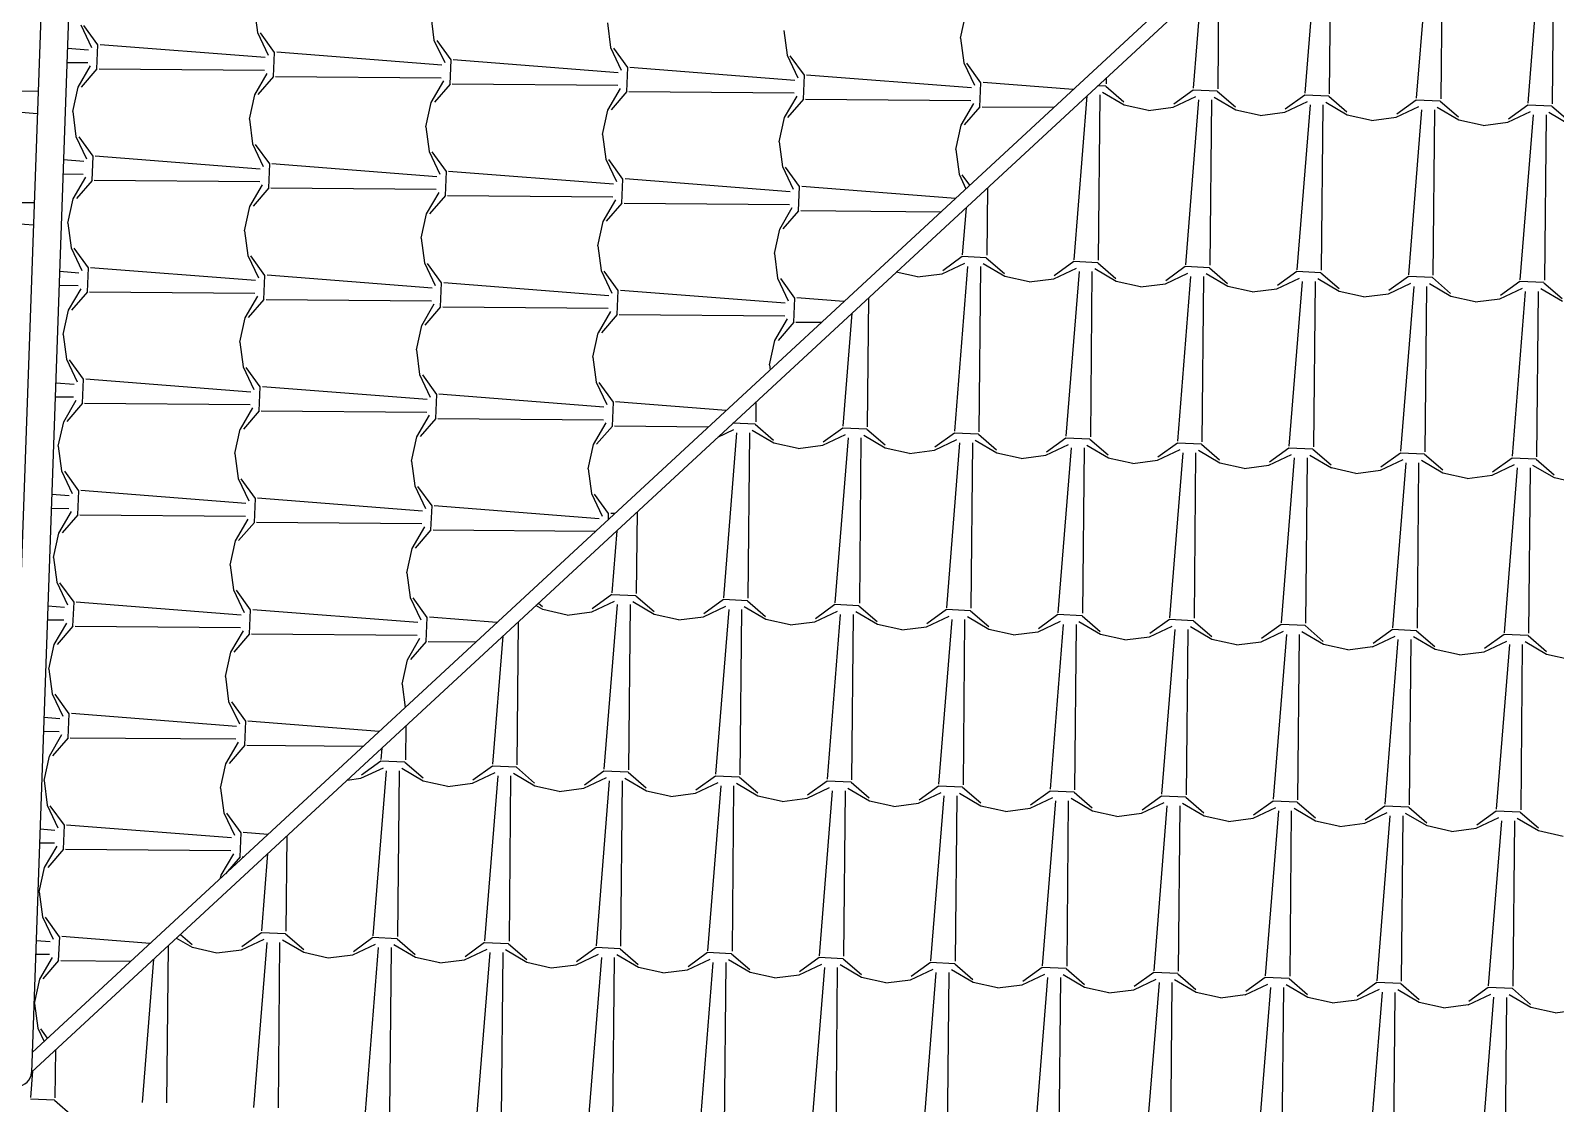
# Model space of a CAD drawing. Extents: x 1037 to 14540, y 1034 to 18285.
# Drawn here: x 6411.9 to 6739.7, y 1889 to 2119.8 of the extents above; entities that cross this region are included whole.
import ezdxf

# ---------------------------------------------------------------- set-up
doc = ezdxf.new("R2010")
doc.units = 0
doc.header["$LTSCALE"] = 100
doc.header["$MEASUREMENT"] = 0
doc.layers.get('0').update_dxf_attribs({"color": 240, "linetype": 'CONTINUOUS'})
doc.layers.add('proiezioni', color=252, linetype='CONTINUOUS')
doc.layers.add('retini copertura', color=32, linetype='CONTINUOUS')

# ---------------------------------------------------------------- blocks, each defined once
blk = doc.blocks.new('*X1854')
at = {"color": 0}
for p, q in [((13.4927, 21.4043), (13.4643, 21.0497)), ((13.5203, 21.4043), (13.5169, 21.0486)), ((13.7324, 21.3936), (13.7041, 21.039)), ((13.7601, 21.3936), (13.7567, 21.0378)), ((13.9722, 21.3829), (13.9438, 21.0283)), ((13.9998, 21.3828), (13.9964, 21.0271)), ((13.2795, 21.3065), (13.2771, 21.0593)), ((13.2414, 21.2712), (13.2245, 21.0604)), ((13.0375, 21.0825), (13.0374, 21.07)), ((13.0365, 21.0649), (13.0193, 21.0657)), ((13.0238, 21.0461), (13.0204, 20.6904)), ((13.076, 21.0243), (13.0298, 21.0515)), ((13.0364, 21.0649), (13.0755, 21.031)), ((13.2245, 21.0565), (13.1826, 21.0262)), ((13.2762, 21.0542), (13.2246, 21.0565)), ((13.2762, 21.0541), (13.3153, 21.0203)), ((12.996, 21.0441), (12.9678, 20.6915)), ((13.1284, 21.0127), (13.076, 21.0244)), ((13.1284, 21.0128), (13.1815, 21.0197)), ((13.1816, 21.0196), (13.2301, 21.0425)), ((13.2359, 21.0354), (13.2076, 20.6808)), ((13.2636, 21.0354), (13.2602, 20.6797)), ((13.3158, 21.0136), (13.2695, 21.0407)), ((13.3681, 21.002), (13.3158, 21.0136)), ((13.4214, 21.0089), (13.4699, 21.0318)), ((13.4643, 21.0458), (13.4223, 21.0155)), ((13.4757, 21.0247), (13.4473, 20.6701)), ((13.516, 21.0434), (13.4643, 21.0457)), ((13.5033, 21.0247), (13.4999, 20.669)), ((13.5556, 21.0029), (13.5093, 21.03)), ((13.516, 21.0434), (13.555, 21.0095)), ((13.6611, 20.9982), (13.7096, 21.0211)), ((13.704, 21.035), (13.6621, 21.0048)), ((13.7154, 21.014), (13.6871, 20.6594)), ((13.7557, 21.0327), (13.7041, 21.035)), ((13.7431, 21.0139), (13.7397, 20.6582)), ((13.7953, 20.9921), (13.749, 21.0193)), ((13.7557, 21.0327), (13.7948, 20.9988)), ((13.9438, 21.0243), (13.9019, 20.9941)), ((13.9955, 21.022), (13.9438, 21.0243)), ((13.9955, 21.022), (14.0346, 20.9881)), ((13.3681, 21.002), (13.4213, 21.009)), ((13.6079, 20.9913), (13.5555, 21.0029)), ((13.6079, 20.9913), (13.6611, 20.9982)), ((13.8476, 20.9805), (13.7953, 20.9922)), ((13.8476, 20.9806), (13.9008, 20.9875)), ((13.9009, 20.9874), (13.9494, 21.0103)), ((13.9552, 21.0033), (13.9268, 20.6487)), ((13.9829, 21.0032), (13.9794, 20.6475)), ((14.0351, 20.9814), (13.9888, 21.0085)), ((12.782, 20.8461), (12.7806, 20.7012)), ((12.7361, 20.8036), (12.728, 20.7023)), ((12.728, 20.6983), (12.6861, 20.6681)), ((12.7797, 20.696), (12.728, 20.6983)), ((12.7797, 20.696), (12.8188, 20.6621)), ((12.9678, 20.6876), (12.9258, 20.6573)), ((13.0195, 20.6853), (12.9678, 20.6876)), ((12.6319, 20.6546), (12.5861, 20.6647)), ((12.6319, 20.6546), (12.685, 20.6615)), ((12.6851, 20.6615), (12.7336, 20.6843)), ((12.7394, 20.6772), (12.7111, 20.3226)), ((12.7671, 20.6772), (12.7637, 20.3215)), ((12.8193, 20.6554), (12.773, 20.6826)), ((12.8716, 20.6438), (12.8193, 20.6555)), ((12.9248, 20.6507), (12.9734, 20.6736)), ((12.9792, 20.6665), (12.9508, 20.3119)), ((13.0068, 20.6665), (13.0034, 20.3108)), ((13.059, 20.6447), (13.0128, 20.6718)), ((13.0195, 20.6852), (13.0585, 20.6514)), ((13.1646, 20.64), (13.2131, 20.6629)), ((13.2075, 20.6769), (13.1656, 20.6466)), ((13.2189, 20.6558), (13.1906, 20.3012)), ((13.2592, 20.6745), (13.2076, 20.6768)), ((13.2466, 20.6558), (13.2432, 20.3001)), ((13.2988, 20.634), (13.2525, 20.6611)), ((13.2592, 20.6745), (13.2983, 20.6406)), ((13.4473, 20.6661), (13.4054, 20.6359)), ((13.499, 20.6638), (13.4473, 20.6661)), ((13.499, 20.6638), (13.5381, 20.6299)), ((13.6871, 20.6554), (13.6451, 20.6252)), ((13.7388, 20.6531), (13.6871, 20.6554)), ((13.7387, 20.6531), (13.7778, 20.6192)), ((12.8716, 20.6439), (12.9248, 20.6508)), ((13.1114, 20.6331), (13.059, 20.6447)), ((13.1114, 20.6331), (13.1646, 20.6401)), ((13.3511, 20.6224), (13.2988, 20.634)), ((13.3511, 20.6224), (13.4043, 20.6293)), ((13.4044, 20.6293), (13.4529, 20.6522)), ((13.4587, 20.6451), (13.4303, 20.2905)), ((13.4864, 20.645), (13.4829, 20.2893)), ((13.5386, 20.6233), (13.4923, 20.6504)), ((13.5909, 20.6116), (13.5385, 20.6233)), ((13.6441, 20.6185), (13.6926, 20.6414)), ((13.6984, 20.6344), (13.6701, 20.2798)), ((13.7261, 20.6343), (13.7227, 20.2786)), ((13.7783, 20.6125), (13.7321, 20.6397)), ((13.8839, 20.6078), (13.9324, 20.6307)), ((13.9268, 20.6447), (13.8849, 20.6144)), ((13.9382, 20.6236), (13.9098, 20.269)), ((13.9785, 20.6424), (13.9268, 20.6447)), ((13.9659, 20.6236), (13.9624, 20.2679)), ((14.0181, 20.6018), (13.9718, 20.6289)), ((13.9785, 20.6423), (14.0176, 20.6085)), ((12.5266, 20.6097), (12.5239, 20.3323)), ((13.5909, 20.6117), (13.6441, 20.6186)), ((13.8307, 20.6009), (13.7783, 20.6126)), ((13.8307, 20.601), (13.8838, 20.6079)), ((12.4907, 20.5765), (12.4713, 20.3334)), ((12.2845, 20.3857), (12.2841, 20.343)), ((12.2027, 20.31), (12.2371, 20.3262)), ((12.2832, 20.3378), (12.2352, 20.34)), ((12.2832, 20.3378), (12.3223, 20.3039)), ((12.4713, 20.3294), (12.4293, 20.2992)), ((12.523, 20.3271), (12.4713, 20.3294)), ((12.523, 20.3271), (12.562, 20.2932)), ((12.2429, 20.3191), (12.2146, 19.9645)), ((12.2706, 20.3191), (12.2671, 19.9634)), ((12.3228, 20.2973), (12.2765, 20.3244)), ((12.3751, 20.2857), (12.3228, 20.2973)), ((12.3751, 20.2857), (12.4283, 20.2926)), ((12.4283, 20.2926), (12.4768, 20.3155)), ((12.4827, 20.3083), (12.4543, 19.9537)), ((12.5103, 20.3084), (12.5069, 19.9526)), ((12.5625, 20.2865), (12.5163, 20.3137)), ((12.6681, 20.2818), (12.7166, 20.3047)), ((12.711, 20.3187), (12.6691, 20.2884)), ((12.7224, 20.2976), (12.6941, 19.943)), ((12.7627, 20.3164), (12.7111, 20.3187)), ((12.7501, 20.2976), (12.7467, 19.9419)), ((12.8023, 20.2758), (12.756, 20.3029)), ((12.7627, 20.3164), (12.8018, 20.2825)), ((12.9079, 20.2711), (12.9564, 20.294)), ((12.9508, 20.308), (12.9089, 20.2777)), ((13.0025, 20.3056), (12.9508, 20.308)), ((13.0421, 20.2651), (12.9958, 20.2922)), ((13.0025, 20.3056), (13.0415, 20.2717)), ((13.1906, 20.2973), (13.1486, 20.267)), ((13.2423, 20.2949), (13.1906, 20.2972)), ((13.2422, 20.2949), (13.2813, 20.261)), ((12.6149, 20.2749), (12.5625, 20.2866)), ((12.6149, 20.275), (12.6681, 20.2819)), ((12.8546, 20.2642), (12.8023, 20.2758)), ((12.8546, 20.2643), (12.9078, 20.2712)), ((12.9622, 20.2869), (12.9338, 19.9323)), ((12.9899, 20.2869), (12.9864, 19.9312)), ((13.0944, 20.2535), (13.042, 20.2651)), ((13.0944, 20.2535), (13.1476, 20.2604)), ((13.1476, 20.2604), (13.1961, 20.2833)), ((13.2019, 20.2762), (13.1736, 19.9216)), ((13.2296, 20.2762), (13.2262, 19.9204)), ((13.2818, 20.2544), (13.2356, 20.2815)), ((13.3874, 20.2497), (13.4359, 20.2725)), ((13.4303, 20.2865), (13.3884, 20.2563)), ((13.4417, 20.2655), (13.4133, 19.9109)), ((13.482, 20.2842), (13.4303, 20.2865)), ((13.4694, 20.2654), (13.4659, 19.9097)), ((13.5216, 20.2436), (13.4753, 20.2708)), ((13.482, 20.2842), (13.5211, 20.2503)), ((13.6271, 20.2389), (13.6756, 20.2618)), ((13.6701, 20.2758), (13.6281, 20.2455)), ((13.7218, 20.2735), (13.6701, 20.2758)), ((13.7613, 20.2329), (13.7151, 20.26)), ((13.7218, 20.2734), (13.7608, 20.2396)), ((13.9098, 20.2651), (13.8679, 20.2348)), ((13.9615, 20.2627), (13.9099, 20.265)), ((13.9615, 20.2627), (14.0006, 20.2288)), ((13.3342, 20.2427), (13.2818, 20.2544)), ((13.3341, 20.2428), (13.3873, 20.2497)), ((13.5739, 20.232), (13.5216, 20.2437)), ((13.5739, 20.2321), (13.6271, 20.239)), ((13.6815, 20.2547), (13.6531, 19.9001)), ((13.7091, 20.2547), (13.7057, 19.899)), ((13.8137, 20.2213), (13.7613, 20.2329)), ((13.8137, 20.2213), (13.8669, 20.2283)), ((13.8669, 20.2282), (13.9154, 20.2511)), ((13.9212, 20.244), (13.8929, 19.8894)), ((13.9489, 20.244), (13.9455, 19.8882)), ((14.0011, 20.2222), (13.9548, 20.2493)), ((14.0534, 20.2106), (14.0011, 20.2222)), ((12.0291, 20.1493), (12.0274, 19.9741)), ((11.9855, 20.1089), (11.9748, 19.9752)), ((11.9748, 19.9713), (11.9328, 19.941)), ((12.0265, 19.9689), (11.9748, 19.9712)), ((12.0264, 19.9689), (12.0655, 19.935)), ((11.8263, 19.9391), (11.8114, 19.9478)), ((11.8172, 19.9532), (11.8258, 19.9458)), ((11.8786, 19.9275), (11.8263, 19.9391)), ((11.8786, 19.9275), (11.9318, 19.9345)), ((11.9318, 19.9344), (11.9803, 19.9573)), ((11.9862, 19.9502), (11.9578, 19.5956)), ((12.0138, 19.9502), (12.0104, 19.5945)), ((12.066, 19.9284), (12.0198, 19.9555)), ((12.1716, 19.9237), (12.2201, 19.9466)), ((12.2145, 19.9605), (12.1726, 19.9303)), ((12.2259, 19.9394), (12.1976, 19.5848)), ((12.2662, 19.9582), (12.2146, 19.9605)), ((12.2536, 19.9395), (12.2502, 19.5838)), ((12.3058, 19.9176), (12.2595, 19.9448)), ((12.2662, 19.9582), (12.3053, 19.9243)), ((12.4114, 19.9129), (12.4599, 19.9358)), ((12.4543, 19.9498), (12.4123, 19.9196)), ((12.506, 19.9475), (12.4543, 19.9498)), ((12.5456, 19.9069), (12.4993, 19.934)), ((12.506, 19.9475), (12.545, 19.9136)), ((12.6941, 19.9391), (12.6521, 19.9088)), ((12.7457, 19.9367), (12.6941, 19.9391)), ((12.7457, 19.9367), (12.7848, 19.9029)), ((11.7736, 19.9128), (11.7706, 19.6052)), ((12.1184, 19.9168), (12.066, 19.9284)), ((12.1184, 19.9168), (12.1716, 19.9237)), ((12.3581, 19.906), (12.3058, 19.9177)), ((12.3581, 19.9061), (12.4113, 19.913)), ((12.4657, 19.9287), (12.4373, 19.5741)), ((12.4934, 19.9287), (12.4899, 19.573)), ((12.5979, 19.8953), (12.5455, 19.907)), ((12.5979, 19.8954), (12.6511, 19.9023)), ((12.6511, 19.9022), (12.6996, 19.9251)), ((12.7054, 19.918), (12.6771, 19.5634)), ((12.7331, 19.918), (12.7297, 19.5623)), ((12.7853, 19.8962), (12.7391, 19.9233)), ((12.8909, 19.8915), (12.9394, 19.9144)), ((12.9338, 19.9284), (12.8919, 19.8981)), ((12.9452, 19.9073), (12.9168, 19.5527)), ((12.9855, 19.926), (12.9338, 19.9283)), ((12.9729, 19.9073), (12.9694, 19.5516)), ((13.0251, 19.8855), (12.9788, 19.9126)), ((12.9855, 19.926), (13.0246, 19.8921)), ((13.1306, 19.8808), (13.1791, 19.9037)), ((13.1736, 19.9176), (13.1316, 19.8874)), ((13.2253, 19.9153), (13.1736, 19.9176)), ((13.2648, 19.8747), (13.2186, 19.9019)), ((13.2252, 19.9153), (13.2643, 19.8814)), ((13.4133, 19.9069), (13.3714, 19.8766)), ((13.465, 19.9046), (13.4134, 19.9069)), ((13.465, 19.9046), (13.5041, 19.8707)), ((11.7401, 19.8818), (11.7181, 19.6063)), ((12.8376, 19.8846), (12.7853, 19.8962)), ((12.8376, 19.8846), (12.8908, 19.8916)), ((13.0774, 19.8739), (13.0251, 19.8855)), ((13.0774, 19.8739), (13.1306, 19.8808)), ((13.185, 19.8966), (13.1566, 19.542)), ((13.2126, 19.8965), (13.2092, 19.5408)), ((13.3172, 19.8631), (13.2648, 19.8748)), ((13.3172, 19.8632), (13.3704, 19.8701)), ((13.3704, 19.87), (13.4189, 19.8929)), ((13.4247, 19.8858), (13.3964, 19.5312)), ((13.4524, 19.8858), (13.449, 19.5301)), ((13.5046, 19.864), (13.4583, 19.8911)), ((13.6102, 19.8593), (13.6587, 19.8822)), ((13.6531, 19.8962), (13.6111, 19.8659)), ((13.6645, 19.8751), (13.6361, 19.5205)), ((13.7048, 19.8938), (13.6531, 19.8962)), ((13.6921, 19.8751), (13.6887, 19.5194)), ((13.7444, 19.8533), (13.6981, 19.8804)), ((13.7048, 19.8938), (13.7438, 19.8599)), ((13.8499, 19.8486), (13.8984, 19.8715)), ((13.8929, 19.8854), (13.8509, 19.8552)), ((13.9445, 19.8831), (13.8929, 19.8854)), ((13.9841, 19.8426), (13.9378, 19.8697)), ((13.9445, 19.8831), (13.9836, 19.8492)), ((13.5569, 19.8524), (13.5046, 19.864)), ((13.5569, 19.8524), (13.6101, 19.8594)), ((13.7967, 19.8417), (13.7443, 19.8533)), ((13.7967, 19.8417), (13.8499, 19.8486)), ((13.9042, 19.8644), (13.8759, 19.5098)), ((13.9319, 19.8643), (13.9285, 19.5086)), ((14.0364, 19.8309), (13.9841, 19.8426)), ((11.5316, 19.6888), (11.5309, 19.616)), ((11.4802, 19.6413), (11.4783, 19.617)), ((11.4783, 19.6131), (11.4363, 19.5828)), ((11.53, 19.6108), (11.4783, 19.6131)), ((11.5299, 19.6108), (11.569, 19.5769)), ((11.4059, 19.5725), (11.4353, 19.5763)), ((11.4353, 19.5762), (11.4838, 19.5991)), ((11.4897, 19.592), (11.4613, 19.2374)), ((11.5173, 19.5921), (11.5139, 19.2363)), ((11.5695, 19.5702), (11.5233, 19.5973)), ((11.6751, 19.5655), (11.7236, 19.5884)), ((11.718, 19.6024), (11.6761, 19.5721)), ((11.7294, 19.5813), (11.7011, 19.2267)), ((11.7697, 19.6), (11.7181, 19.6024)), ((11.7571, 19.5813), (11.7537, 19.2256)), ((11.8093, 19.5595), (11.763, 19.5866)), ((11.7697, 19.6), (11.8088, 19.5661)), ((11.9148, 19.5548), (11.9634, 19.5777)), ((11.9578, 19.5916), (11.9158, 19.5614)), ((12.0095, 19.5893), (11.9578, 19.5916)), ((12.0491, 19.5488), (12.0028, 19.5759)), ((12.0095, 19.5893), (12.0485, 19.5554)), ((12.1975, 19.5809), (12.1556, 19.5507)), ((12.2492, 19.5786), (12.1976, 19.5809)), ((12.2492, 19.5786), (12.2883, 19.5447)), ((11.6219, 19.5586), (11.5695, 19.5702)), ((11.6219, 19.5586), (11.675, 19.5656)), ((11.8616, 19.5479), (11.8093, 19.5595)), ((11.8616, 19.5479), (11.9148, 19.5548)), ((11.9692, 19.5705), (11.9408, 19.2159)), ((11.9969, 19.5706), (11.9934, 19.2149)), ((12.1014, 19.5371), (12.049, 19.5488)), ((12.1014, 19.5372), (12.1546, 19.5441)), ((12.1546, 19.5441), (12.2031, 19.5669)), ((12.2089, 19.5598), (12.1806, 19.2052)), ((12.2366, 19.5599), (12.2332, 19.2041)), ((12.2888, 19.538), (12.2425, 19.5652)), ((12.3944, 19.5333), (12.4429, 19.5562)), ((12.4373, 19.5702), (12.3954, 19.5399)), ((12.4487, 19.5491), (12.4203, 19.1945)), ((12.489, 19.5679), (12.4373, 19.5702)), ((12.4764, 19.5491), (12.4729, 19.1934)), ((12.5286, 19.5273), (12.4823, 19.5544)), ((12.489, 19.5678), (12.5281, 19.534)), ((12.6341, 19.5226), (12.6826, 19.5455)), ((12.6771, 19.5595), (12.6351, 19.5292)), ((12.6885, 19.5384), (12.6601, 19.1838)), ((12.7288, 19.5571), (12.6771, 19.5594)), ((12.7161, 19.5384), (12.7127, 19.1827)), ((12.7683, 19.5166), (12.7221, 19.5437)), ((12.7287, 19.5571), (12.7678, 19.5232)), ((12.9168, 19.5487), (12.8749, 19.5185)), ((12.9685, 19.5464), (12.9169, 19.5487)), ((12.9685, 19.5464), (13.0076, 19.5125)), ((12.3411, 19.5264), (12.2888, 19.5381)), ((12.3411, 19.5265), (12.3943, 19.5334)), ((12.5809, 19.5157), (12.5285, 19.5273)), ((12.5809, 19.5157), (12.6341, 19.5227)), ((12.8207, 19.505), (12.7683, 19.5166)), ((12.8207, 19.505), (12.8738, 19.5119)), ((12.8739, 19.5119), (12.9224, 19.5348)), ((12.9282, 19.5277), (12.8999, 19.1731)), ((12.9559, 19.5277), (12.9525, 19.1719)), ((13.0081, 19.5058), (12.9618, 19.533)), ((13.0604, 19.4942), (13.0081, 19.5059)), ((13.1136, 19.5011), (13.1622, 19.524)), ((13.1566, 19.538), (13.1146, 19.5078)), ((13.168, 19.5169), (13.1396, 19.1623)), ((13.2083, 19.5357), (13.1566, 19.538)), ((13.1956, 19.5169), (13.1922, 19.1612)), ((13.2479, 19.4951), (13.2016, 19.5222)), ((13.2083, 19.5357), (13.2473, 19.5018)), ((13.3534, 19.4904), (13.4019, 19.5133)), ((13.3964, 19.5273), (13.3544, 19.497)), ((13.4077, 19.5062), (13.3794, 19.1516)), ((13.448, 19.5249), (13.3964, 19.5273)), ((13.4354, 19.5062), (13.432, 19.1505)), ((13.4876, 19.4844), (13.4413, 19.5115)), ((13.448, 19.5249), (13.4871, 19.491)), ((13.6361, 19.5166), (13.5942, 19.4863)), ((13.6878, 19.5142), (13.6361, 19.5165)), ((13.6878, 19.5142), (13.7269, 19.4803)), ((13.8759, 19.5058), (13.8339, 19.4756)), ((13.9276, 19.5035), (13.8759, 19.5058)), ((13.0604, 19.4943), (13.1136, 19.5012)), ((13.3002, 19.4835), (13.2478, 19.4951)), ((13.3002, 19.4836), (13.3534, 19.4905)), ((13.5399, 19.4728), (13.4876, 19.4844)), ((13.5399, 19.4728), (13.5931, 19.4797)), ((13.5932, 19.4797), (13.6417, 19.5026)), ((13.6475, 19.4955), (13.6191, 19.1409)), ((13.6752, 19.4955), (13.6717, 19.1397)), ((13.7274, 19.4737), (13.6811, 19.5008)), ((13.7797, 19.462), (13.7273, 19.4737)), ((13.8329, 19.469), (13.8814, 19.4918)), ((13.8872, 19.4848), (13.8589, 19.1302)), ((13.9149, 19.4847), (13.9115, 19.129)), ((13.9671, 19.4629), (13.9209, 19.4901)), ((13.9275, 19.5035), (13.9666, 19.4696)), ((11.2761, 19.4524), (11.2741, 19.2471)), ((13.7797, 19.4621), (13.8329, 19.469)), ((14.0195, 19.4513), (13.9671, 19.463)), ((11.2348, 19.4142), (11.2216, 19.2481)), ((11.2215, 19.2442), (11.1796, 19.214)), ((11.2732, 19.2419), (11.2215, 19.2442)), ((11.0207, 19.216), (11.0174, 18.8782)), ((11.073, 19.212), (11.0384, 19.2324)), ((11.0473, 19.2406), (11.0725, 19.2187)), ((11.1254, 19.2004), (11.073, 19.2121)), ((11.1786, 19.2073), (11.2271, 19.2302)), ((11.2329, 19.2231), (11.2046, 18.8685)), ((11.2606, 19.2232), (11.2572, 18.8674)), ((11.3128, 19.2013), (11.2665, 19.2284)), ((11.2732, 19.2419), (11.3123, 19.208)), ((11.4183, 19.1966), (11.4669, 19.2195)), ((11.4613, 19.2335), (11.4193, 19.2032)), ((11.4727, 19.2124), (11.4443, 18.8578)), ((11.513, 19.2311), (11.4613, 19.2335)), ((11.5004, 19.2124), (11.4969, 18.8567)), ((11.5526, 19.1906), (11.5063, 19.2177)), ((11.513, 19.2311), (11.552, 19.1972)), ((11.701, 19.2228), (11.6591, 19.1925)), ((11.7527, 19.2204), (11.7011, 19.2227)), ((11.7527, 19.2204), (11.7918, 19.1865)), ((11.9408, 19.212), (11.8989, 19.1818)), ((11.9925, 19.2097), (11.9408, 19.212)), ((10.9894, 19.1871), (10.9648, 18.8792)), ((11.1254, 19.2005), (11.1785, 19.2074)), ((11.3651, 19.1897), (11.3128, 19.2013)), ((11.3651, 19.1898), (11.4183, 19.1967)), ((11.6049, 19.179), (11.5525, 19.1906)), ((11.6049, 19.179), (11.6581, 19.1859)), ((11.6581, 19.1859), (11.7066, 19.2088)), ((11.7124, 19.2017), (11.6841, 18.8471)), ((11.7401, 19.2017), (11.7367, 18.846)), ((11.7923, 19.1799), (11.746, 19.207)), ((11.8446, 19.1682), (11.7923, 19.1799)), ((11.8979, 19.1752), (11.9464, 19.198)), ((11.9522, 19.1909), (11.9238, 18.8363)), ((11.9799, 19.191), (11.9764, 18.8353)), ((12.0321, 19.1691), (11.9858, 19.1963)), ((11.9925, 19.2097), (12.0316, 19.1758)), ((12.1376, 19.1644), (12.1861, 19.1873)), ((12.1806, 19.2013), (12.1386, 19.171)), ((12.192, 19.1802), (12.1636, 18.8256)), ((12.2323, 19.199), (12.1806, 19.2013)), ((12.2196, 19.1802), (12.2162, 18.8245)), ((12.2718, 19.1584), (12.2256, 19.1855)), ((12.2322, 19.1989), (12.2713, 19.1651)), ((12.4203, 19.1906), (12.3784, 19.1603)), ((12.472, 19.1882), (12.4203, 19.1905)), ((12.472, 19.1882), (12.5111, 19.1543)), ((12.6601, 19.1798), (12.6181, 19.1496)), ((12.7118, 19.1775), (12.6601, 19.1798)), ((11.8446, 19.1683), (11.8978, 19.1752)), ((12.0844, 19.1575), (12.032, 19.1692)), ((12.0844, 19.1576), (12.1376, 19.1645)), ((12.3242, 19.1468), (12.2718, 19.1584)), ((12.3242, 19.1468), (12.3773, 19.1538)), ((12.3774, 19.1537), (12.4259, 19.1766)), ((12.4317, 19.1695), (12.4034, 18.8149)), ((12.4594, 19.1695), (12.456, 18.8138)), ((12.5116, 19.1477), (12.4653, 19.1748)), ((12.5639, 19.1361), (12.5116, 19.1477)), ((12.6171, 19.143), (12.6656, 19.1659)), ((12.6715, 19.1588), (12.6431, 18.8042)), ((12.6991, 19.1588), (12.6957, 18.8031)), ((12.7514, 19.137), (12.7051, 19.1641)), ((12.7118, 19.1775), (12.7508, 19.1436)), ((12.8569, 19.1322), (12.9054, 19.1551)), ((12.8998, 19.1691), (12.8579, 19.1389)), ((12.9112, 19.148), (12.8829, 18.7934)), ((12.9515, 19.1668), (12.8999, 19.1691)), ((12.9389, 19.148), (12.9355, 18.7923)), ((12.9911, 19.1262), (12.9448, 19.1534)), ((12.9515, 19.1668), (12.9906, 19.1329)), ((13.1396, 19.1584), (13.0977, 19.1281)), ((13.1913, 19.1561), (13.1396, 19.1584)), ((13.1913, 19.156), (13.2304, 19.1222)), ((13.3794, 19.1477), (13.3374, 19.1174)), ((13.4311, 19.1453), (13.3794, 19.1476)), ((13.431, 19.1453), (13.4701, 19.1114)), ((12.5639, 19.1361), (12.6171, 19.143)), ((12.8037, 19.1253), (12.7513, 19.137)), ((12.8037, 19.1254), (12.8569, 19.1323)), ((13.0434, 19.1146), (12.9911, 19.1262)), ((13.0434, 19.1147), (13.0966, 19.1216)), ((13.0967, 19.1215), (13.1452, 19.1444)), ((13.151, 19.1373), (13.1226, 18.7827)), ((13.1787, 19.1373), (13.1752, 18.7816)), ((13.2309, 19.1155), (13.1846, 19.1426)), ((13.2832, 19.1039), (13.2308, 19.1155)), ((13.3364, 19.1108), (13.3849, 19.1337)), ((13.3907, 19.1266), (13.3624, 18.772)), ((13.4184, 19.1266), (13.415, 18.7709)), ((13.4706, 19.1048), (13.4244, 19.1319)), ((13.5762, 19.1001), (13.6247, 19.123)), ((13.6191, 19.1369), (13.5772, 19.1067)), ((13.6305, 19.1159), (13.6021, 18.7613)), ((13.6708, 19.1346), (13.6191, 19.1369)), ((13.6582, 19.1158), (13.6547, 18.7601)), ((13.7104, 19.094), (13.6641, 19.1212)), ((13.6708, 19.1346), (13.7099, 19.1007)), ((13.8159, 19.0893), (13.8644, 19.1122)), ((13.8589, 19.1262), (13.8169, 19.0959)), ((13.9106, 19.1239), (13.8589, 19.1262)), ((13.9106, 19.1239), (13.9496, 19.09)), ((13.2832, 19.1039), (13.3364, 19.1109)), ((13.523, 19.0931), (13.4706, 19.1048)), ((13.523, 19.0932), (13.5761, 19.1001)), ((13.7627, 19.0824), (13.7104, 19.0941)), ((13.7627, 19.0825), (13.8159, 19.0894)), ((13.8703, 19.1052), (13.8419, 18.7506)), ((13.8979, 19.1051), (13.8945, 18.7494)), ((13.9501, 19.0833), (13.9039, 19.1104)), ((14.0025, 19.0717), (13.9501, 19.0833)), ((14.0025, 19.0717), (14.0557, 19.0787)), ((10.7786, 18.992), (10.7776, 18.8889)), ((10.7296, 18.9466), (10.7251, 18.8899)), ((10.7767, 18.8837), (10.725, 18.886)), ((10.7767, 18.8837), (10.8158, 18.8498))]:
    blk.add_line(p, q, dxfattribs=at)
blk = doc.blocks.new('*X1855')
at = {"color": 0}
for p, q in [((10.4516, 21.0566), (10.7414, 21.0543)), ((10.4513, 21.0289), (10.7397, 21.0064)), ((10.4413, 20.8168), (10.733, 20.8145)), ((10.441, 20.7891), (10.7313, 20.7665))]:
    blk.add_line(p, q, dxfattribs=at)
blk = doc.blocks.new('*X1856')
at = {"color": 0}
for p, q in [((11.2057, 21.2337), (11.2128, 21.1805)), ((11.5854, 21.2174), (11.5924, 21.1642)), ((12.7244, 21.1685), (12.7359, 21.2209)), ((10.8331, 21.1968), (10.8561, 21.1483)), ((10.8701, 21.1539), (10.8397, 21.1957)), ((11.2128, 21.1805), (11.2358, 21.132)), ((11.2497, 21.1376), (11.2194, 21.1795)), ((11.9651, 21.2011), (11.9721, 21.1479)), ((12.3447, 21.1848), (12.3517, 21.1316)), ((10.8497, 21.1427), (10.8047, 21.1462)), ((10.8679, 21.1022), (10.8701, 21.1539)), ((11.2293, 21.1264), (10.8747, 21.1541)), ((11.5924, 21.1642), (11.6154, 21.1158)), ((11.6294, 21.1213), (11.599, 21.1632)), ((11.9721, 21.1479), (11.9951, 21.0995)), ((12.009, 21.105), (11.9787, 21.1469)), ((12.7244, 21.1685), (12.7314, 21.1153)), ((10.8484, 21.1151), (10.8036, 21.1154)), ((11.2475, 21.0859), (11.2497, 21.1376)), ((11.609, 21.1101), (11.2543, 21.1378)), ((11.6272, 21.0696), (11.6294, 21.1213)), ((11.9886, 21.0938), (11.634, 21.1215)), ((12.3517, 21.1316), (12.3747, 21.0832)), ((12.3887, 21.0887), (12.3583, 21.1306)), ((12.7314, 21.1153), (12.7544, 21.0669)), ((12.7683, 21.0724), (12.738, 21.1143)), ((10.8274, 21.0626), (10.8544, 21.1089)), ((10.8679, 21.1022), (10.834, 21.0631)), ((11.2281, 21.0988), (10.8724, 21.1016)), ((11.207, 21.0463), (11.2341, 21.0926)), ((11.2475, 21.0859), (11.2137, 21.0468)), ((11.6077, 21.0825), (11.252, 21.0853)), ((12.0068, 21.0533), (12.009, 21.105)), ((12.3683, 21.0775), (12.0136, 21.1052)), ((12.3865, 21.037), (12.3887, 21.0887)), ((12.7479, 21.0612), (12.3933, 21.0889)), ((10.8158, 21.0102), (10.8274, 21.0626)), ((11.1955, 20.9939), (11.207, 21.0463)), ((11.5867, 21.03), (11.6137, 21.0763)), ((11.6272, 21.0696), (11.5933, 21.0305)), ((11.9874, 21.0662), (11.6317, 21.069)), ((11.9663, 21.0137), (11.9934, 21.06)), ((12.0068, 21.0533), (11.973, 21.0142)), ((12.367, 21.0499), (12.0113, 21.0527)), ((12.7661, 21.0207), (12.7683, 21.0724)), ((12.9663, 21.0575), (12.7729, 21.0726)), ((11.5751, 20.9776), (11.5867, 21.03)), ((11.9548, 20.9613), (11.9663, 21.0137)), ((12.346, 20.9974), (12.373, 21.0437)), ((12.3865, 21.037), (12.3526, 20.9979)), ((12.7467, 21.0336), (12.391, 21.0364)), ((12.7256, 20.9811), (12.7527, 21.0274)), ((12.7661, 21.0207), (12.7323, 20.9816)), ((12.9246, 21.0189), (12.7706, 21.0201)), ((10.8158, 21.0102), (10.8228, 20.957)), ((11.1955, 20.9939), (11.2025, 20.9407)), ((12.3344, 20.945), (12.346, 20.9974)), ((12.7141, 20.9287), (12.7256, 20.9811)), ((10.8228, 20.957), (10.8458, 20.9086)), ((10.8598, 20.9141), (10.8294, 20.956)), ((11.5751, 20.9776), (11.5821, 20.9244)), ((11.9548, 20.9613), (11.9618, 20.9081)), ((11.2025, 20.9407), (11.2255, 20.8923)), ((11.2394, 20.8978), (11.2091, 20.9397)), ((11.5821, 20.9244), (11.6051, 20.876)), ((11.6191, 20.8815), (11.5887, 20.9234)), ((12.3344, 20.945), (12.3414, 20.8918)), ((12.7141, 20.9287), (12.7211, 20.8756)), ((10.8394, 20.9029), (10.7962, 20.9063)), ((10.8576, 20.8624), (10.8598, 20.9141)), ((11.219, 20.8866), (10.8644, 20.9143)), ((11.2372, 20.8461), (11.2394, 20.8978)), ((11.5987, 20.8703), (11.244, 20.898)), ((11.9618, 20.9081), (11.9848, 20.8597)), ((11.9987, 20.8652), (11.9684, 20.9071)), ((12.3415, 20.8919), (12.3644, 20.8434)), ((12.3784, 20.8489), (12.348, 20.8908)), ((10.8381, 20.8753), (10.7952, 20.8756)), ((10.8171, 20.8228), (10.8441, 20.8691)), ((10.8576, 20.8624), (10.8238, 20.8233)), ((11.2178, 20.859), (10.8621, 20.8618)), ((11.1967, 20.8065), (11.2238, 20.8528)), ((11.6169, 20.8298), (11.6191, 20.8815)), ((11.9783, 20.854), (11.6237, 20.8817)), ((11.9965, 20.8135), (11.9987, 20.8652)), ((12.358, 20.8378), (12.0033, 20.8655)), ((12.7211, 20.8756), (12.7359, 20.8443)), ((12.7441, 20.8519), (12.7277, 20.8745)), ((10.8055, 20.7704), (10.8171, 20.8228)), ((11.2372, 20.8461), (11.2034, 20.807)), ((11.5974, 20.8427), (11.2417, 20.8455)), ((11.5764, 20.7902), (11.6034, 20.8365)), ((11.6169, 20.8298), (11.5831, 20.7907)), ((11.9771, 20.8264), (11.6214, 20.8292)), ((11.956, 20.7739), (11.9831, 20.8202)), ((12.3762, 20.7972), (12.3784, 20.8489)), ((12.7133, 20.8234), (12.383, 20.8492)), ((11.1852, 20.7541), (11.1967, 20.8065)), ((11.5648, 20.7378), (11.5764, 20.7902)), ((11.9965, 20.8135), (11.9627, 20.7744)), ((12.3567, 20.8101), (12.001, 20.8129)), ((12.3357, 20.7576), (12.3627, 20.8039)), ((12.3762, 20.7972), (12.3424, 20.7581)), ((12.6819, 20.7943), (12.3807, 20.7966)), ((10.8055, 20.7704), (10.8125, 20.7172)), ((11.1852, 20.7541), (11.1922, 20.7009)), ((11.9445, 20.7215), (11.956, 20.7739)), ((12.3241, 20.7052), (12.3357, 20.7576)), ((11.5648, 20.7378), (11.5718, 20.6847)), ((11.9445, 20.7215), (11.9515, 20.6684)), ((10.8126, 20.7172), (10.8355, 20.6688)), ((10.8495, 20.6743), (10.8192, 20.7162)), ((11.1922, 20.701), (11.2152, 20.6525)), ((11.2291, 20.658), (11.1988, 20.6999)), ((12.3241, 20.7052), (12.3311, 20.6521)), ((10.8291, 20.6631), (10.7878, 20.6664)), ((10.8473, 20.6226), (10.8495, 20.6743)), ((11.2087, 20.6469), (10.8541, 20.6746)), ((11.2269, 20.6063), (11.2291, 20.658)), ((11.5884, 20.6306), (11.2337, 20.6583)), ((11.5719, 20.6847), (11.5948, 20.6362)), ((11.6088, 20.6417), (11.5785, 20.6836)), ((11.9515, 20.6684), (11.9745, 20.6199)), ((11.9884, 20.6254), (11.9581, 20.6673)), ((10.8278, 20.6355), (10.7867, 20.6359)), ((10.8068, 20.583), (10.8338, 20.6293)), ((10.8473, 20.6226), (10.8135, 20.5835)), ((11.2075, 20.6192), (10.8518, 20.622)), ((11.6066, 20.59), (11.6088, 20.6417)), ((11.9681, 20.6143), (11.6134, 20.642)), ((11.9862, 20.5737), (11.9884, 20.6254)), ((12.3477, 20.598), (11.9931, 20.6257)), ((12.3312, 20.6521), (12.3541, 20.6036)), ((12.3681, 20.6091), (12.3378, 20.651)), ((11.1864, 20.5667), (11.2135, 20.613)), ((11.2269, 20.6063), (11.1931, 20.5672)), ((11.5871, 20.6029), (11.2314, 20.6057)), ((11.5661, 20.5504), (11.5931, 20.5967)), ((11.6066, 20.59), (11.5728, 20.5509)), ((11.9668, 20.5867), (11.6111, 20.5894)), ((12.3659, 20.5575), (12.3681, 20.6091)), ((12.4736, 20.6015), (12.3727, 20.6094)), ((10.7952, 20.5306), (10.8068, 20.583)), ((11.1749, 20.5143), (11.1864, 20.5667)), ((11.9458, 20.5341), (11.9728, 20.5805)), ((11.9862, 20.5738), (11.9524, 20.5346)), ((12.3464, 20.5704), (11.9907, 20.5731)), ((12.3254, 20.5178), (12.3524, 20.5642)), ((12.3659, 20.5575), (12.3321, 20.5183)), ((12.4249, 20.5564), (12.3704, 20.5568)), ((10.7952, 20.5306), (10.8022, 20.4775)), ((11.5545, 20.4981), (11.5661, 20.5504)), ((11.9342, 20.4818), (11.9457, 20.5341)), ((11.1749, 20.5143), (11.1819, 20.4612)), ((11.5545, 20.498), (11.5615, 20.4449)), ((12.3138, 20.4655), (12.3254, 20.5178)), ((10.8023, 20.4775), (10.8252, 20.429)), ((10.8392, 20.4345), (10.8089, 20.4764)), ((11.1819, 20.4612), (11.2049, 20.4127)), ((11.2188, 20.4182), (11.1885, 20.4601)), ((11.9342, 20.4818), (11.9412, 20.4286)), ((12.3138, 20.4655), (12.3152, 20.4549)), ((10.8188, 20.4234), (10.7794, 20.4265)), ((10.837, 20.3828), (10.8392, 20.4345)), ((11.1985, 20.4071), (10.8438, 20.4348)), ((11.5616, 20.4449), (11.5845, 20.3964)), ((11.5985, 20.4019), (11.5682, 20.4438)), ((11.9412, 20.4286), (11.9642, 20.3801)), ((11.9782, 20.3856), (11.9478, 20.4275)), ((10.8175, 20.3958), (10.7783, 20.3961)), ((11.2166, 20.3666), (11.2189, 20.4182)), ((11.5781, 20.3908), (11.2235, 20.4185)), ((11.5963, 20.3503), (11.5985, 20.4019)), ((11.9578, 20.3745), (11.6031, 20.4022)), ((10.7965, 20.3432), (10.8236, 20.3895)), ((10.837, 20.3829), (10.8032, 20.3437)), ((11.1972, 20.3795), (10.8415, 20.3822)), ((11.1762, 20.3269), (11.2032, 20.3733)), ((11.2166, 20.3666), (11.1828, 20.3274)), ((11.5768, 20.3632), (11.2211, 20.3659)), ((11.9759, 20.334), (11.9782, 20.3856)), ((12.2205, 20.3673), (11.9828, 20.3859)), ((10.7849, 20.2909), (10.7965, 20.3432)), ((11.1646, 20.2746), (11.1761, 20.3269)), ((11.5558, 20.3106), (11.5829, 20.357)), ((11.5963, 20.3503), (11.5625, 20.3111)), ((11.9565, 20.3469), (11.6008, 20.3497)), ((11.9355, 20.2944), (11.9625, 20.3407)), ((11.9759, 20.334), (11.9421, 20.2948)), ((12.1821, 20.3318), (11.9804, 20.3334)), ((11.5442, 20.2583), (11.5558, 20.3107)), ((11.9239, 20.242), (11.9354, 20.2944)), ((10.7849, 20.2909), (10.7919, 20.2377)), ((11.1646, 20.2746), (11.1716, 20.2214)), ((10.792, 20.2377), (10.815, 20.1892)), ((10.8289, 20.1947), (10.7986, 20.2366)), ((11.5442, 20.2583), (11.5513, 20.2051)), ((11.9239, 20.242), (11.9309, 20.1888)), ((10.8267, 20.1431), (10.8289, 20.1947)), ((11.1882, 20.1673), (10.8335, 20.195)), ((11.1716, 20.2214), (11.1946, 20.1729)), ((11.2086, 20.1784), (11.1782, 20.2203)), ((11.5513, 20.2051), (11.5743, 20.1566)), ((11.5882, 20.1622), (11.5579, 20.204)), ((10.8085, 20.1836), (10.7709, 20.1865)), ((11.2063, 20.1268), (11.2086, 20.1784)), ((11.5678, 20.151), (11.2132, 20.1787)), ((11.586, 20.1105), (11.5882, 20.1622)), ((11.9475, 20.1347), (11.5928, 20.1624)), ((11.9309, 20.1888), (11.9539, 20.1403)), ((11.9679, 20.1459), (11.9375, 20.1877)), ((10.8073, 20.156), (10.7699, 20.1563)), ((10.7862, 20.1035), (10.8133, 20.1498)), ((10.8267, 20.1431), (10.7929, 20.1039)), ((11.1869, 20.1397), (10.8312, 20.1425)), ((11.1659, 20.0872), (11.1929, 20.1335)), ((11.9673, 20.133), (11.9679, 20.1459)), ((11.9808, 20.1455), (11.9725, 20.1461)), ((10.7746, 20.0511), (10.7862, 20.1035)), ((11.2063, 20.1268), (11.1725, 20.0876)), ((11.5666, 20.1234), (11.2108, 20.1262)), ((11.5455, 20.0709), (11.5726, 20.1172)), ((11.586, 20.1105), (11.5522, 20.0713)), ((11.9394, 20.1072), (11.5905, 20.1099)), ((11.1543, 20.0348), (11.1658, 20.0872)), ((11.534, 20.0185), (11.5455, 20.0709)), ((10.7746, 20.0511), (10.7817, 19.9979)), ((11.1543, 20.0348), (11.1613, 19.9816)), ((10.7817, 19.9979), (10.8047, 19.9494)), ((11.5339, 20.0185), (11.541, 19.9653)), ((10.8186, 19.955), (10.7883, 19.9968)), ((11.1613, 19.9816), (11.1843, 19.9332)), ((11.1983, 19.9387), (11.1679, 19.9806)), ((11.541, 19.9653), (11.564, 19.9169)), ((10.7982, 19.9438), (10.7625, 19.9466)), ((10.8164, 19.9033), (10.8186, 19.955)), ((11.1779, 19.9275), (10.8232, 19.9552)), ((11.1961, 19.887), (11.1983, 19.9387)), ((11.5575, 19.9112), (11.2029, 19.9389)), ((11.5779, 19.9224), (11.5476, 19.9643)), ((10.797, 19.9162), (10.7614, 19.9165)), ((10.7759, 19.8637), (10.803, 19.91)), ((10.8164, 19.9033), (10.7826, 19.8642)), ((11.1766, 19.8999), (10.8209, 19.9027)), ((11.5757, 19.8707), (11.5779, 19.9224)), ((11.7278, 19.9113), (11.5825, 19.9226)), ((11.1556, 19.8474), (11.1826, 19.8937)), ((11.1961, 19.887), (11.1622, 19.8479)), ((11.5563, 19.8836), (11.2005, 19.8864)), ((11.5352, 19.8311), (11.5623, 19.8774)), ((11.5757, 19.8707), (11.5419, 19.8316)), ((11.6824, 19.8693), (11.5802, 19.8701)), ((10.7644, 19.8113), (10.7759, 19.8637)), ((11.144, 19.795), (11.1556, 19.8474)), ((10.7643, 19.8113), (10.7714, 19.7581)), ((11.5237, 19.7787), (11.5352, 19.8311)), ((11.144, 19.795), (11.151, 19.7418)), ((11.5237, 19.7787), (11.5303, 19.7285)), ((10.7714, 19.7581), (10.7944, 19.7097)), ((10.8083, 19.7152), (10.778, 19.7571)), ((11.151, 19.7418), (11.174, 19.6934)), ((11.188, 19.6989), (11.1576, 19.7408)), ((10.788, 19.704), (10.754, 19.7067)), ((10.8061, 19.6635), (10.8083, 19.7152)), ((11.1676, 19.6877), (10.813, 19.7154)), ((10.7867, 19.6764), (10.753, 19.6767)), ((10.7656, 19.6239), (10.7927, 19.6702)), ((11.1858, 19.6472), (11.188, 19.6989)), ((11.4748, 19.6771), (11.1926, 19.6992)), ((10.8061, 19.6635), (10.7723, 19.6244)), ((11.1663, 19.6601), (10.8106, 19.6629)), ((11.1453, 19.6076), (11.1723, 19.6539)), ((11.1858, 19.6472), (11.152, 19.6081)), ((11.4397, 19.6447), (11.1902, 19.6466)), ((10.7541, 19.5715), (10.7656, 19.6239)), ((11.1337, 19.5552), (11.1453, 19.6076)), ((10.7541, 19.5715), (10.7611, 19.5183)), ((11.1337, 19.5552), (11.1407, 19.502)), ((10.7611, 19.5184), (10.7841, 19.4699)), ((10.798, 19.4754), (10.7677, 19.5173)), ((10.7958, 19.4237), (10.798, 19.4754)), ((11.1573, 19.448), (10.8027, 19.4757)), ((11.1408, 19.5021), (11.1637, 19.4536)), ((11.1777, 19.4591), (11.1474, 19.501)), ((10.7777, 19.4643), (10.7456, 19.4668)), ((11.1755, 19.4074), (11.1777, 19.4591)), ((11.235, 19.4553), (11.1823, 19.4594)), ((10.7764, 19.4366), (10.7446, 19.4369)), ((10.7553, 19.3841), (10.7824, 19.4304)), ((10.7958, 19.4237), (10.762, 19.3846)), ((11.156, 19.4204), (10.8003, 19.4231)), ((11.135, 19.3678), (11.162, 19.4141)), ((11.1755, 19.4074), (11.1439, 19.3709)), ((10.7438, 19.3317), (10.7553, 19.3841)), ((11.1827, 19.4068), (11.1799, 19.4068)), ((11.1335, 19.3613), (11.135, 19.3678)), ((10.7438, 19.3317), (10.7508, 19.2786)), ((10.7508, 19.2786), (10.7738, 19.2301)), ((10.7877, 19.2356), (10.7574, 19.2775)), ((10.7674, 19.2245), (10.7372, 19.2268)), ((10.7855, 19.184), (10.7878, 19.2356)), ((10.982, 19.2211), (10.7924, 19.2359)), ((10.7661, 19.1969), (10.7361, 19.1971)), ((10.7451, 19.1443), (10.7721, 19.1907)), ((10.7855, 19.184), (10.7517, 19.1448)), ((10.94, 19.1822), (10.79, 19.1834)), ((10.7335, 19.092), (10.745, 19.1443)), ((10.7335, 19.092), (10.7405, 19.0388)), ((10.7405, 19.0388), (10.7541, 19.0102)), ((10.7619, 19.0173), (10.7471, 19.0377)), ((10.729, 18.9869), (10.7287, 18.9869))]:
    blk.add_line(p, q, dxfattribs=at)

msp = doc.modelspace()

# ---------------------------------------------------------------- linework, layer by layer
at = {"layer": 'proiezioni'}
for p, q in [((6481.68, 4044.13), (6406.14, 1895.83)), ((6487.68, 4043.92), (6412.13, 1895.62)), ((6736.58, 2196), (6412.14, 1895.74)), ((6732.34, 2196.17), (6412.29, 1899.96))]:
    msp.add_line(p, q, dxfattribs=at)
msp.add_arc((6409.14, 1895.73), 3, 177.986, 357.986, dxfattribs=at)

# ---------------------------------------------------------------- block references
at = {"layer": 'retini copertura', "xscale": 100, "yscale": 100, "zscale": 100}
for name in ['*X1855', '*X1856', '*X1854']:
    msp.add_blockref(name, (5339.41, 1.3), dxfattribs=at)

doc.saveas('drawing.dxf')
